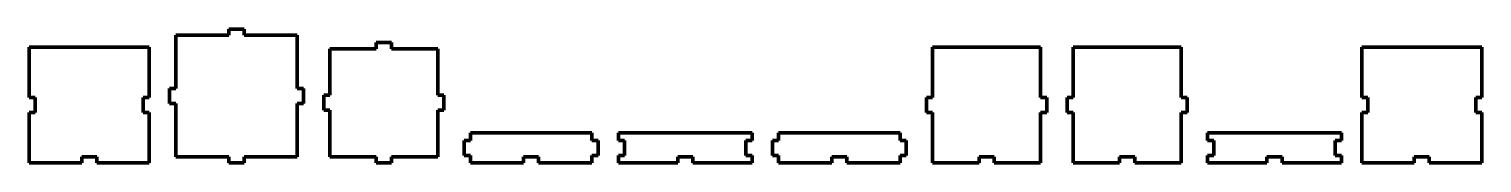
# Model space of a CAD drawing. Header units: millimetres. Extents: x -419 to 297, y 54 to 120.
import ezdxf

# ---------------------------------------------------------------- set-up
doc = ezdxf.new("R2010")
doc.units = ezdxf.units.MM
doc.header["$MEASUREMENT"] = 0
doc.layers.add('Camada 1', color=7, linetype='Continuous')

msp = doc.modelspace()

# ---------------------------------------------------------------- linework, layer by layer
at = {"layer": 'Camada 1', "color": 5, "lineweight": 100}
for points in [[(-320.3819, 116.6439), (-320.3819, 116.6439), (-346.6014, 116.6439), (-346.6014, 116.6439)], [(-346.6014, 116.6439), (-346.6014, 116.6439), (-346.6014, 90.4244), (-346.6014, 90.4244)], [(-312.9793, 119.6647), (-312.9793, 119.6647), (-320.3819, 119.6647), (-320.3819, 119.6647)], [(-320.3819, 119.6647), (-320.3819, 119.6647), (-320.3819, 116.6439), (-320.3819, 116.6439)], [(-312.9793, 116.6439), (-312.9793, 116.6439), (-312.9793, 119.6647), (-312.9793, 119.6647)], [(-286.7598, 116.6439), (-286.7598, 116.6439), (-312.9793, 116.6439), (-312.9793, 116.6439)], [(-286.7598, 90.4244), (-286.7598, 90.4244), (-286.7598, 116.6439), (-286.7598, 116.6439)], [(-359.6222, 110.7816), (-359.6222, 110.7816), (-418.843, 110.7816), (-418.843, 110.7816)], [(-418.843, 110.7816), (-418.843, 110.7816), (-418.843, 85.9828), (-418.843, 85.9828)], [(-359.6222, 85.9828), (-359.6222, 85.9828), (-359.6222, 110.7816), (-359.6222, 110.7816)], [(-247.8299, 109.9815), (-247.8299, 109.9815), (-270.7182, 109.9815), (-270.7182, 109.9815)], [(-270.7182, 109.9815), (-270.7182, 109.9815), (-270.7182, 87.0932), (-270.7182, 87.0932)], [(-240.4273, 113.0023), (-240.4273, 113.0023), (-247.8299, 113.0023), (-247.8299, 113.0023)], [(-247.8299, 113.0023), (-247.8299, 113.0023), (-247.8299, 109.9815), (-247.8299, 109.9815)], [(-240.4273, 109.9815), (-240.4273, 109.9815), (-240.4273, 113.0023), (-240.4273, 113.0023)], [(-217.539, 109.9815), (-217.539, 109.9815), (-240.4273, 109.9815), (-240.4273, 109.9815)], [(-217.539, 87.0932), (-217.539, 87.0932), (-217.539, 109.9815), (-217.539, 109.9815)], [(79.3312, 110.7816), (79.3312, 110.7816), (26.152, 110.7816), (26.152, 110.7816)], [(26.152, 110.7816), (26.152, 110.7816), (26.152, 85.9828), (26.152, 85.9828)], [(79.3312, 85.9828), (79.3312, 85.9828), (79.3312, 110.7816), (79.3312, 110.7816)], [(95.3728, 110.7816), (95.3728, 110.7816), (95.3728, 85.9828), (95.3728, 85.9828)], [(148.552, 110.7816), (148.552, 110.7816), (95.3728, 110.7816), (95.3728, 110.7816)], [(148.552, 85.9828), (148.552, 85.9828), (148.552, 110.7816), (148.552, 110.7816)], [(296.6768, 110.7816), (296.6768, 110.7816), (237.4559, 110.7816), (237.4559, 110.7816)], [(237.4559, 110.7816), (237.4559, 110.7816), (237.4559, 85.9828), (237.4559, 85.9828)], [(296.6768, 85.9828), (296.6768, 85.9828), (296.6768, 110.7816), (296.6768, 110.7816)], [(-418.843, 85.9828), (-418.843, 85.9828), (-415.8222, 85.9828), (-415.8222, 85.9828)], [(-415.8222, 85.9828), (-415.8222, 85.9828), (-415.8222, 78.5802), (-415.8222, 78.5802)], [(-362.6429, 78.5802), (-362.6429, 78.5802), (-362.6429, 85.9828), (-362.6429, 85.9828)], [(-362.6429, 85.9828), (-362.6429, 85.9828), (-359.6222, 85.9828), (-359.6222, 85.9828)], [(-346.6014, 90.4244), (-346.6014, 90.4244), (-349.6222, 90.4244), (-349.6222, 90.4244)], [(-349.6222, 90.4244), (-349.6222, 90.4244), (-349.6222, 83.0218), (-349.6222, 83.0218)], [(-283.739, 90.4244), (-283.739, 90.4244), (-286.7598, 90.4244), (-286.7598, 90.4244)], [(-283.739, 83.0218), (-283.739, 83.0218), (-283.739, 90.4244), (-283.739, 90.4244)], [(-270.7182, 87.0932), (-270.7182, 87.0932), (-273.739, 87.0932), (-273.739, 87.0932)], [(-273.739, 87.0932), (-273.739, 87.0932), (-273.739, 79.6906), (-273.739, 79.6906)], [(-214.5182, 87.0932), (-214.5182, 87.0932), (-217.539, 87.0932), (-217.539, 87.0932)], [(-214.5182, 79.6906), (-214.5182, 79.6906), (-214.5182, 87.0932), (-214.5182, 87.0932)], [(26.152, 85.9828), (26.152, 85.9828), (23.1312, 85.9828), (23.1312, 85.9828)], [(23.1312, 85.9828), (23.1312, 85.9828), (23.1312, 78.5802), (23.1312, 78.5802)], [(82.352, 85.9828), (82.352, 85.9828), (79.3312, 85.9828), (79.3312, 85.9828)], [(82.352, 78.5802), (82.352, 78.5802), (82.352, 85.9828), (82.352, 85.9828)], [(95.3728, 85.9828), (95.3728, 85.9828), (92.352, 85.9828), (92.352, 85.9828)], [(92.352, 85.9828), (92.352, 85.9828), (92.352, 78.5802), (92.352, 78.5802)], [(151.5728, 85.9828), (151.5728, 85.9828), (148.552, 85.9828), (148.552, 85.9828)], [(151.5728, 78.5802), (151.5728, 78.5802), (151.5728, 85.9828), (151.5728, 85.9828)], [(237.4559, 85.9828), (237.4559, 85.9828), (240.4767, 85.9828), (240.4767, 85.9828)], [(240.4767, 85.9828), (240.4767, 85.9828), (240.4767, 78.5802), (240.4767, 78.5802)], [(293.6559, 78.5802), (293.6559, 78.5802), (293.6559, 85.9828), (293.6559, 85.9828)], [(293.6559, 85.9828), (293.6559, 85.9828), (296.6768, 85.9828), (296.6768, 85.9828)], [(-349.6222, 83.0218), (-349.6222, 83.0218), (-346.6014, 83.0218), (-346.6014, 83.0218)], [(-346.6014, 83.0218), (-346.6014, 83.0218), (-346.6014, 56.8023), (-346.6014, 56.8023)], [(-286.7598, 56.8023), (-286.7598, 56.8023), (-286.7598, 83.0218), (-286.7598, 83.0218)], [(-286.7598, 83.0218), (-286.7598, 83.0218), (-283.739, 83.0218), (-283.739, 83.0218)], [(-273.739, 79.6906), (-273.739, 79.6906), (-270.7182, 79.6906), (-270.7182, 79.6906)], [(-270.7182, 79.6906), (-270.7182, 79.6906), (-270.7182, 56.8023), (-270.7182, 56.8023)], [(-217.539, 56.8023), (-217.539, 56.8023), (-217.539, 79.6906), (-217.539, 79.6906)], [(-217.539, 79.6906), (-217.539, 79.6906), (-214.5182, 79.6906), (-214.5182, 79.6906)], [(-415.8222, 78.5802), (-415.8222, 78.5802), (-418.843, 78.5802), (-418.843, 78.5802)], [(-418.843, 78.5802), (-418.843, 78.5802), (-418.843, 53.7815), (-418.843, 53.7815)], [(-359.6222, 78.5802), (-359.6222, 78.5802), (-362.6429, 78.5802), (-362.6429, 78.5802)], [(-359.6222, 53.7815), (-359.6222, 53.7815), (-359.6222, 78.5802), (-359.6222, 78.5802)], [(23.1312, 78.5802), (23.1312, 78.5802), (26.152, 78.5802), (26.152, 78.5802)], [(26.152, 78.5802), (26.152, 78.5802), (26.152, 53.7815), (26.152, 53.7815)], [(79.3312, 53.7815), (79.3312, 53.7815), (79.3312, 78.5802), (79.3312, 78.5802)], [(79.3312, 78.5802), (79.3312, 78.5802), (82.352, 78.5802), (82.352, 78.5802)], [(92.352, 78.5802), (92.352, 78.5802), (95.3728, 78.5802), (95.3728, 78.5802)], [(95.3728, 78.5802), (95.3728, 78.5802), (95.3728, 53.7815), (95.3728, 53.7815)], [(148.552, 53.7815), (148.552, 53.7815), (148.552, 78.5802), (148.552, 78.5802)], [(148.552, 78.5802), (148.552, 78.5802), (151.5728, 78.5802), (151.5728, 78.5802)], [(240.4767, 78.5802), (240.4767, 78.5802), (237.4559, 78.5802), (237.4559, 78.5802)], [(237.4559, 78.5802), (237.4559, 78.5802), (237.4559, 53.7815), (237.4559, 53.7815)], [(296.6768, 78.5802), (296.6768, 78.5802), (293.6559, 78.5802), (293.6559, 78.5802)], [(296.6768, 53.7815), (296.6768, 53.7815), (296.6768, 78.5802), (296.6768, 78.5802)], [(-201.4974, 64.8854), (-201.4974, 64.8854), (-204.5182, 64.8854), (-204.5182, 64.8854)], [(-204.5182, 64.8854), (-204.5182, 64.8854), (-204.5182, 57.4828), (-204.5182, 57.4828)], [(-141.6559, 68.5867), (-141.6559, 68.5867), (-201.4974, 68.5867), (-201.4974, 68.5867)], [(-201.4974, 68.5867), (-201.4974, 68.5867), (-201.4974, 64.8854), (-201.4974, 64.8854)], [(-141.6559, 64.8854), (-141.6559, 64.8854), (-141.6559, 68.5867), (-141.6559, 68.5867)], [(-138.6351, 64.8854), (-138.6351, 64.8854), (-141.6559, 64.8854), (-141.6559, 64.8854)], [(-138.6351, 57.4828), (-138.6351, 57.4828), (-138.6351, 64.8854), (-138.6351, 64.8854)], [(-62.7519, 68.5867), (-62.7519, 68.5867), (-128.6351, 68.5867), (-128.6351, 68.5867)], [(-128.6351, 68.5867), (-128.6351, 68.5867), (-128.6351, 64.8854), (-128.6351, 64.8854)], [(-128.6351, 64.8854), (-128.6351, 64.8854), (-125.6143, 64.8854), (-125.6143, 64.8854)], [(-125.6143, 64.8854), (-125.6143, 64.8854), (-125.6143, 57.4828), (-125.6143, 57.4828)], [(-65.7727, 57.4828), (-65.7727, 57.4828), (-65.7727, 64.8854), (-65.7727, 64.8854)], [(-65.7727, 64.8854), (-65.7727, 64.8854), (-62.7519, 64.8854), (-62.7519, 64.8854)], [(-62.7519, 64.8854), (-62.7519, 64.8854), (-62.7519, 68.5867), (-62.7519, 68.5867)], [(-49.7312, 64.8854), (-49.7312, 64.8854), (-52.7519, 64.8854), (-52.7519, 64.8854)], [(-52.7519, 64.8854), (-52.7519, 64.8854), (-52.7519, 57.4828), (-52.7519, 57.4828)], [(10.1104, 68.5867), (10.1104, 68.5867), (-49.7312, 68.5867), (-49.7312, 68.5867)], [(-49.7312, 68.5867), (-49.7312, 68.5867), (-49.7312, 64.8854), (-49.7312, 64.8854)], [(10.1104, 64.8854), (10.1104, 64.8854), (10.1104, 68.5867), (10.1104, 68.5867)], [(13.1312, 64.8854), (13.1312, 64.8854), (10.1104, 64.8854), (10.1104, 64.8854)], [(13.1312, 57.4828), (13.1312, 57.4828), (13.1312, 64.8854), (13.1312, 64.8854)], [(227.4559, 68.5867), (227.4559, 68.5867), (161.5728, 68.5867), (161.5728, 68.5867)], [(161.5728, 68.5867), (161.5728, 68.5867), (161.5728, 64.8854), (161.5728, 64.8854)], [(161.5728, 64.8854), (161.5728, 64.8854), (164.5936, 64.8854), (164.5936, 64.8854)], [(164.5936, 64.8854), (164.5936, 64.8854), (164.5936, 57.4828), (164.5936, 57.4828)], [(224.4352, 57.4828), (224.4352, 57.4828), (224.4352, 64.8854), (224.4352, 64.8854)], [(224.4352, 64.8854), (224.4352, 64.8854), (227.4559, 64.8854), (227.4559, 64.8854)], [(227.4559, 64.8854), (227.4559, 64.8854), (227.4559, 68.5867), (227.4559, 68.5867)], [(-204.5182, 57.4828), (-204.5182, 57.4828), (-201.4974, 57.4828), (-201.4974, 57.4828)], [(-201.4974, 57.4828), (-201.4974, 57.4828), (-201.4974, 53.7815), (-201.4974, 53.7815)], [(-141.6559, 53.7815), (-141.6559, 53.7815), (-141.6559, 57.4828), (-141.6559, 57.4828)], [(-141.6559, 57.4828), (-141.6559, 57.4828), (-138.6351, 57.4828), (-138.6351, 57.4828)], [(-125.6143, 57.4828), (-125.6143, 57.4828), (-128.6351, 57.4828), (-128.6351, 57.4828)], [(-128.6351, 57.4828), (-128.6351, 57.4828), (-128.6351, 53.7815), (-128.6351, 53.7815)], [(-62.7519, 57.4828), (-62.7519, 57.4828), (-65.7727, 57.4828), (-65.7727, 57.4828)], [(-62.7519, 53.7815), (-62.7519, 53.7815), (-62.7519, 57.4828), (-62.7519, 57.4828)], [(-52.7519, 57.4828), (-52.7519, 57.4828), (-49.7312, 57.4828), (-49.7312, 57.4828)], [(-49.7312, 57.4828), (-49.7312, 57.4828), (-49.7312, 53.7815), (-49.7312, 53.7815)], [(10.1104, 53.7815), (10.1104, 53.7815), (10.1104, 57.4828), (10.1104, 57.4828)], [(10.1104, 57.4828), (10.1104, 57.4828), (13.1312, 57.4828), (13.1312, 57.4828)], [(164.5936, 57.4828), (164.5936, 57.4828), (161.5728, 57.4828), (161.5728, 57.4828)], [(161.5728, 57.4828), (161.5728, 57.4828), (161.5728, 53.7815), (161.5728, 53.7815)], [(227.4559, 57.4828), (227.4559, 57.4828), (224.4352, 57.4828), (224.4352, 57.4828)], [(227.4559, 53.7815), (227.4559, 53.7815), (227.4559, 57.4828), (227.4559, 57.4828)], [(-418.843, 53.7815), (-418.843, 53.7815), (-392.9339, 53.7815), (-392.9339, 53.7815)], [(-392.9339, 53.7815), (-392.9339, 53.7815), (-392.9339, 56.8023), (-392.9339, 56.8023)], [(-392.9339, 56.8023), (-392.9339, 56.8023), (-385.5313, 56.8023), (-385.5313, 56.8023)], [(-385.5313, 56.8023), (-385.5313, 56.8023), (-385.5313, 53.7815), (-385.5313, 53.7815)], [(-385.5313, 53.7815), (-385.5313, 53.7815), (-359.6222, 53.7815), (-359.6222, 53.7815)], [(-346.6014, 56.8023), (-346.6014, 56.8023), (-320.3819, 56.8023), (-320.3819, 56.8023)], [(-320.3819, 56.8023), (-320.3819, 56.8023), (-320.3819, 53.7815), (-320.3819, 53.7815)], [(-320.3819, 53.7815), (-320.3819, 53.7815), (-312.9793, 53.7815), (-312.9793, 53.7815)], [(-312.9793, 53.7815), (-312.9793, 53.7815), (-312.9793, 56.8023), (-312.9793, 56.8023)], [(-312.9793, 56.8023), (-312.9793, 56.8023), (-286.7598, 56.8023), (-286.7598, 56.8023)], [(-270.7182, 56.8023), (-270.7182, 56.8023), (-247.8299, 56.8023), (-247.8299, 56.8023)], [(-247.8299, 56.8023), (-247.8299, 56.8023), (-247.8299, 53.7815), (-247.8299, 53.7815)], [(-247.8299, 53.7815), (-247.8299, 53.7815), (-240.4273, 53.7815), (-240.4273, 53.7815)], [(-240.4273, 53.7815), (-240.4273, 53.7815), (-240.4273, 56.8023), (-240.4273, 56.8023)], [(-240.4273, 56.8023), (-240.4273, 56.8023), (-217.539, 56.8023), (-217.539, 56.8023)], [(-201.4974, 53.7815), (-201.4974, 53.7815), (-175.278, 53.7815), (-175.278, 53.7815)], [(-175.278, 53.7815), (-175.278, 53.7815), (-175.278, 56.8023), (-175.278, 56.8023)], [(-175.278, 56.8023), (-175.278, 56.8023), (-167.8753, 56.8023), (-167.8753, 56.8023)], [(-167.8753, 56.8023), (-167.8753, 56.8023), (-167.8753, 53.7815), (-167.8753, 53.7815)], [(-167.8753, 53.7815), (-167.8753, 53.7815), (-141.6559, 53.7815), (-141.6559, 53.7815)], [(-128.6351, 53.7815), (-128.6351, 53.7815), (-99.3948, 53.7815), (-99.3948, 53.7815)], [(-99.3948, 53.7815), (-99.3948, 53.7815), (-99.3948, 56.8023), (-99.3948, 56.8023)], [(-99.3948, 56.8023), (-99.3948, 56.8023), (-91.9922, 56.8023), (-91.9922, 56.8023)], [(-91.9922, 56.8023), (-91.9922, 56.8023), (-91.9922, 53.7815), (-91.9922, 53.7815)], [(-91.9922, 53.7815), (-91.9922, 53.7815), (-62.7519, 53.7815), (-62.7519, 53.7815)], [(-49.7312, 53.7815), (-49.7312, 53.7815), (-23.5117, 53.7815), (-23.5117, 53.7815)], [(-23.5117, 53.7815), (-23.5117, 53.7815), (-23.5117, 56.8023), (-23.5117, 56.8023)], [(-23.5117, 56.8023), (-23.5117, 56.8023), (-16.1091, 56.8023), (-16.1091, 56.8023)], [(-16.1091, 56.8023), (-16.1091, 56.8023), (-16.1091, 53.7815), (-16.1091, 53.7815)], [(-16.1091, 53.7815), (-16.1091, 53.7815), (10.1104, 53.7815), (10.1104, 53.7815)], [(26.152, 53.7815), (26.152, 53.7815), (49.0403, 53.7815), (49.0403, 53.7815)], [(49.0403, 53.7815), (49.0403, 53.7815), (49.0403, 56.8023), (49.0403, 56.8023)], [(49.0403, 56.8023), (49.0403, 56.8023), (56.4429, 56.8023), (56.4429, 56.8023)], [(56.4429, 56.8023), (56.4429, 56.8023), (56.4429, 53.7815), (56.4429, 53.7815)], [(56.4429, 53.7815), (56.4429, 53.7815), (79.3312, 53.7815), (79.3312, 53.7815)], [(95.3728, 53.7815), (95.3728, 53.7815), (118.2611, 53.7815), (118.2611, 53.7815)], [(118.2611, 53.7815), (118.2611, 53.7815), (118.2611, 56.8023), (118.2611, 56.8023)], [(118.2611, 56.8023), (118.2611, 56.8023), (125.6637, 56.8023), (125.6637, 56.8023)], [(125.6637, 56.8023), (125.6637, 56.8023), (125.6637, 53.7815), (125.6637, 53.7815)], [(125.6637, 53.7815), (125.6637, 53.7815), (148.552, 53.7815), (148.552, 53.7815)], [(161.5728, 53.7815), (161.5728, 53.7815), (190.813, 53.7815), (190.813, 53.7815)], [(190.813, 53.7815), (190.813, 53.7815), (190.813, 56.8023), (190.813, 56.8023)], [(190.813, 56.8023), (190.813, 56.8023), (198.2157, 56.8023), (198.2157, 56.8023)], [(198.2157, 56.8023), (198.2157, 56.8023), (198.2157, 53.7815), (198.2157, 53.7815)], [(198.2157, 53.7815), (198.2157, 53.7815), (227.4559, 53.7815), (227.4559, 53.7815)], [(237.4559, 53.7815), (237.4559, 53.7815), (263.3651, 53.7815), (263.3651, 53.7815)], [(263.3651, 53.7815), (263.3651, 53.7815), (263.3651, 56.8023), (263.3651, 56.8023)], [(263.3651, 56.8023), (263.3651, 56.8023), (270.7676, 56.8023), (270.7676, 56.8023)], [(270.7676, 56.8023), (270.7676, 56.8023), (270.7676, 53.7815), (270.7676, 53.7815)], [(270.7676, 53.7815), (270.7676, 53.7815), (296.6768, 53.7815), (296.6768, 53.7815)]]:
    msp.add_open_spline(points, degree=3, dxfattribs=at)

doc.saveas('drawing.dxf')
